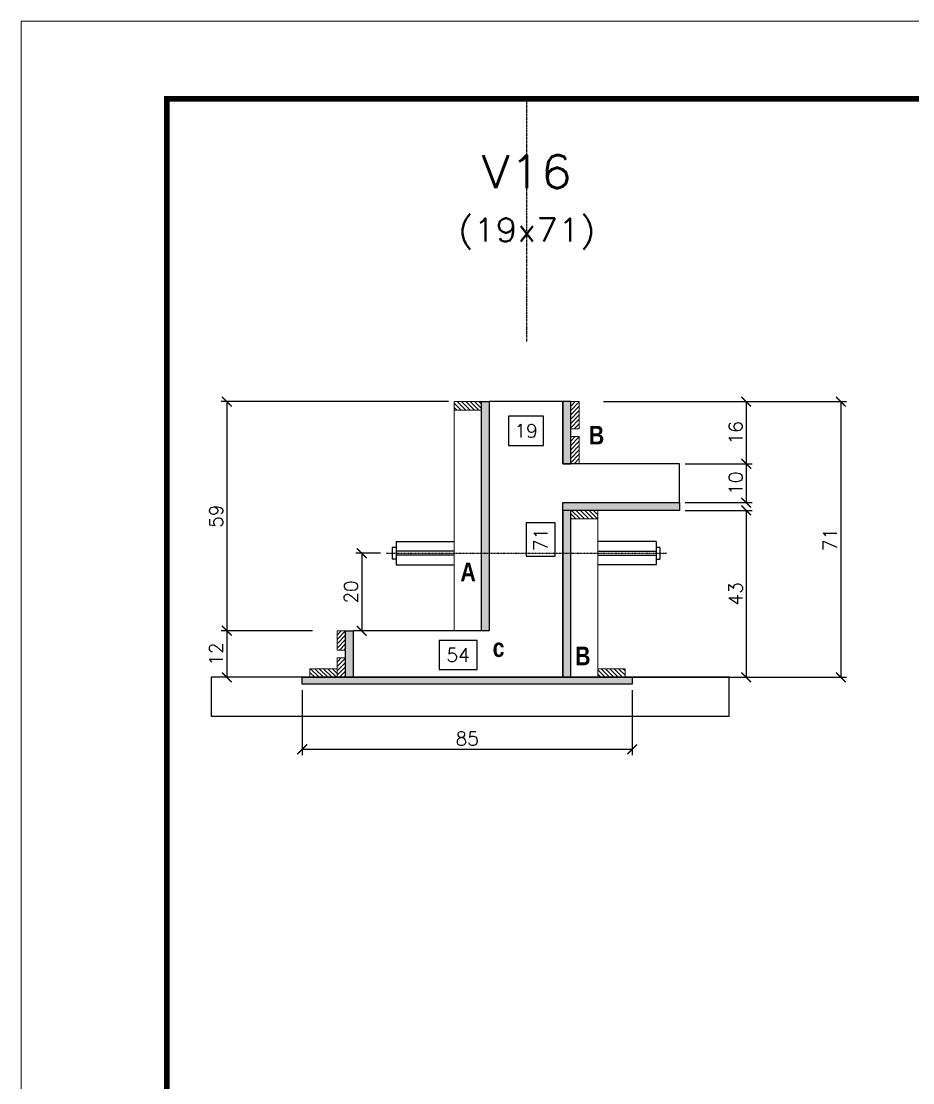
# Model space of a CAD drawing. Extents: x -10448 to -1189, y -11772 to 17235.
# Drawn here: x -7265 to -6805, y 10555 to 11101 of the extents above; entities that cross this region are included whole.
import ezdxf
from ezdxf.enums import TextEntityAlignment as Align

# ---------------------------------------------------------------- set-up
doc = ezdxf.new("R2010")
doc.units = 0
doc.linetypes.add('DASHED', pattern=[0.75, 0.5, -0.25])
doc.linetypes.add('HIDDEN', pattern=[0.375, 0.25, -0.125])
for name, color, linetype in [('barrote', 251, 'Continuous'), ('COTA', 241, 'Continuous'), ('Cota Seção (2x)', 4, 'Continuous'), ('detalhes', 4, 'Continuous'), ('Painéis', 200, 'Continuous'), ('TENSOR', 3, 'Continuous'), ('Texto de Titulo', 7, 'Continuous'), ('Texto Qtd Sarr', 242, 'Continuous')]:
    doc.layers.add(name, color=color, linetype=linetype)
for name, color, linetype, lineweight in [('CONCRETO', 251, 'Continuous', 25), ('Folhas', 255, 'Continuous', 9), ('Hachura', 251, 'Continuous', 9), ('Madeira', 126, 'Continuous', 18), ('SARRAFO DE PRESSAO', 251, 'DASHED', 9), ('Texto Seção', 7, 'Continuous', 15)]:
    doc.layers.add(name, color=color, linetype=linetype, lineweight=lineweight)
doc.styles.add('Romans', font='romans.shx')
doc.styles.add('TECNICA', font='techb___.ttf', dxfattribs={"height": 10})
doc.dimstyles.new('Cota Seção (2x)', dxfattribs={"dimtxt": 7, "dimasz": 5, "dimexe": 3, "dimexo": 3, "dimgap": 2, "dimtad": 3, "dimdec": 1, "dimlfac": 0.5, "dimzin": 12, "dimdsep": 46, "dimtxsty": 'Romans', "dimblk": 'ARCHTICK', "dimcen": 0, "dimclrd": 4, "dimclre": 4, "dimclrt": 1, "dimadec": 1, "dimazin": 3, "dimtfac": 1, "dimtdec": 1, "dimtmove": 0, "dimatfit": 3, "dimldrblk": 'OBLIQUE', "dimfxl": 1, "dimtolj": 1, "dimtzin": 12, "dimarcsym": 0})
doc.dimstyles.new('Cota Seção interna', dxfattribs={"dimtxt": 7, "dimasz": 6, "dimexe": 0.18, "dimexo": 2, "dimgap": -4, "dimtad": 3, "dimdec": 1, "dimlfac": 0.5, "dimzin": 12, "dimdsep": 46, "dimtxsty": 'Romans', "dimblk": 'ARCHTICK', "dimcen": 0.09, "dimse1": 1, "dimse2": 1, "dimsd1": 1, "dimsd2": 1, "dimclrd": 180, "dimclre": 5, "dimclrt": 1, "dimadec": 0, "dimazin": 3, "dimtfac": 1, "dimtdec": 1, "dimtofl": 0, "dimtmove": 0, "dimatfit": 3, "dimldrblk": 'ARCHTICK', "dimfxl": 1, "dimtolj": 1, "dimtzin": 0, "dimarcsym": 0})

# ---------------------------------------------------------------- blocks, each defined once
blk = doc.blocks.new('9999999999')
at = {"layer": 'Folhas'}
blk.add_lwpolyline([(98138.98, 34190.21), (99623.98, 34190.21), (99623.98, 35240.21), (98138.98, 35240.21)], close=True, dxfattribs=at)
at = {"layer": 'Folhas', "color": 30, "const_width": 3}
blk.add_lwpolyline([(98213.98, 34230.21), (99583.98, 34230.21), (99583.98, 35200.21), (98213.98, 35200.21)], close=True, dxfattribs=at)
blk = doc.blocks.new('titulo1')
at = {"layer": 'Defpoints', "color": 252, "linetype": 'HIDDEN', "ltscale": 2}
blk.add_line((0, 0), (0, 125), dxfattribs=at)
at = {"layer": 'Defpoints', "style": 'Romans', "oblique": 15}
blk.add_attdef('FOLHA', text='', height=10, dxfattribs=at).set_placement((0, 15.58), align=Align.MIDDLE_CENTER)
at = {"layer": 'Texto Qtd Sarr', "color": 3, "style": 'Romans', "oblique": 15}
for tag, height, p in [('TITULO', 17, (0, 71.45)), ('SEÇÃO', 12, (0, 41.55))]:
    blk.add_attdef(tag, text='', height=height, dxfattribs=at).set_placement(p, align=Align.MIDDLE_CENTER)
blk = doc.blocks.new('_ArchTick')
at = {"color": 0, "linetype": 'ByBlock', "const_width": 0.15}
blk.add_lwpolyline([(-0.5, -0.5), (0.5, 0.5)], dxfattribs=at)
blk = doc.blocks.new('*D564')
at = {"layer": 'COTA', "color": 4, "lineweight": -2, "transparency": 16777216}
for p, q in [((-7044.66, 10905.41), (-7161.84, 10905.41)), ((-7158.84, 10905.41), (-7158.84, 10787.41)), ((-7114.66, 10787.41), (-7161.84, 10787.41))]:
    blk.add_line(p, q, dxfattribs=at)
at = {"layer": 'Defpoints', "color": 0, "transparency": 16777216}
for p in [(-7041.66, 10905.41), (-7158.84, 10787.41), (-7111.66, 10787.41)]:
    blk.add_point(p, dxfattribs=at)
at = {"layer": 'COTA', "color": 4, "lineweight": -2, "transparency": 16777216, "xscale": 5, "yscale": 5, "zscale": 5}
for p, rotation in [((-7158.84, 10905.41), 90), ((-7158.84, 10787.41), 270)]:
    blk.add_blockref('_ArchTick', p, dxfattribs=dict(at, rotation=rotation))
at = {"layer": 'COTA', "color": 1, "transparency": 16777216, "insert": (-7164.34, 10846.41), "char_height": 7, "attachment_point": 5, "rotation": 90, "style": 'Romans'}
blk.add_mtext('\\A1;59', dxfattribs=at)
blk = doc.blocks.new('_Oblique')
at = {"color": 0, "linetype": 'ByBlock', "lineweight": -2}
blk.add_line((-0.5, -0.5), (0.5, 0.5), dxfattribs=at)
blk = doc.blocks.new('*D565')
at = {"layer": 'COTA', "color": 4, "lineweight": -2, "transparency": 16777216}
for p, q in [((-6964.66, 10905.41), (-6888.2, 10905.41)), ((-6891.2, 10905.41), (-6891.2, 10873.41)), ((-6922.66, 10873.41), (-6888.2, 10873.41))]:
    blk.add_line(p, q, dxfattribs=at)
at = {"layer": 'Defpoints', "color": 0, "transparency": 16777216}
for p in [(-6967.66, 10905.41), (-6925.66, 10873.41), (-6891.2, 10873.41)]:
    blk.add_point(p, dxfattribs=at)
at = {"layer": 'COTA', "color": 4, "lineweight": -2, "transparency": 16777216, "xscale": 5, "yscale": 5, "zscale": 5}
for p, rotation in [((-6891.2, 10905.41), 90), ((-6891.2, 10873.41), 270)]:
    blk.add_blockref('_ArchTick', p, dxfattribs=dict(at, rotation=rotation))
at = {"layer": 'COTA', "color": 1, "transparency": 16777216, "insert": (-6896.7, 10889.41), "char_height": 7, "attachment_point": 5, "rotation": 90, "style": 'Romans'}
blk.add_mtext('\\A1;16', dxfattribs=at)
blk = doc.blocks.new('*D566')
at = {"layer": 'Cota Seção (2x)', "color": 180, "lineweight": -2, "transparency": 16777216}
for p, q in [((-7029.82, 10782.41), (-7049.49, 10782.41)), ((-7049.49, 10782.41), (-7049.49, 10767.41)), ((-7029.82, 10767.41), (-7029.82, 10782.41)), ((-7049.49, 10767.41), (-7029.82, 10767.41))]:
    blk.add_line(p, q, dxfattribs=at)
at = {"layer": 'Defpoints', "color": 0, "transparency": 16777216}
for p in [(-7093.66, 10771.41), (-6985.66, 10771.41), (-6985.66, 10763.41)]:
    blk.add_point(p, dxfattribs=at)
at = {"layer": 'Cota Seção (2x)', "color": 1, "transparency": 16777216, "insert": (-7039.66, 10774.91), "char_height": 7, "attachment_point": 5, "style": 'Romans'}
blk.add_mtext('\\A1;54', dxfattribs=at)
blk = doc.blocks.new('*D575')
at = {"layer": 'COTA', "color": 4, "lineweight": -2, "transparency": 16777216}
for p, q in [((-7079.66, 10827.31), (-7092.34, 10827.31)), ((-7089.34, 10827.31), (-7089.34, 10787.41)), ((-7079.66, 10787.41), (-7092.34, 10787.41))]:
    blk.add_line(p, q, dxfattribs=at)
at = {"layer": 'Defpoints', "color": 0, "transparency": 16777216}
for p in [(-7076.66, 10827.31), (-7089.34, 10787.41), (-7076.66, 10787.41)]:
    blk.add_point(p, dxfattribs=at)
at = {"layer": 'COTA', "color": 4, "lineweight": -2, "transparency": 16777216, "xscale": 5, "yscale": 5, "zscale": 5}
for p, rotation in [((-7089.34, 10827.31), 90), ((-7089.34, 10787.41), 270)]:
    blk.add_blockref('_ArchTick', p, dxfattribs=dict(at, rotation=rotation))
at = {"layer": 'COTA', "color": 1, "transparency": 16777216, "insert": (-7094.84, 10807.36), "char_height": 7, "attachment_point": 5, "rotation": 90, "style": 'Romans'}
blk.add_mtext('\\A1;20', dxfattribs=at)
blk = doc.blocks.new('*D576')
at = {"layer": 'COTA', "color": 4, "lineweight": -2, "transparency": 16777216}
for p, q in [((-6922.66, 10873.41), (-6888.2, 10873.41)), ((-6891.2, 10873.41), (-6891.2, 10853.41)), ((-6922.66, 10853.41), (-6888.2, 10853.41))]:
    blk.add_line(p, q, dxfattribs=at)
at = {"layer": 'Defpoints', "color": 0, "transparency": 16777216}
for p in [(-6925.66, 10873.41), (-6925.66, 10853.41), (-6891.2, 10853.41)]:
    blk.add_point(p, dxfattribs=at)
at = {"layer": 'COTA', "color": 4, "lineweight": -2, "transparency": 16777216, "xscale": 5, "yscale": 5, "zscale": 5}
for p, rotation in [((-6891.2, 10873.41), 90), ((-6891.2, 10853.41), 270)]:
    blk.add_blockref('_ArchTick', p, dxfattribs=dict(at, rotation=rotation))
at = {"layer": 'COTA', "color": 1, "transparency": 16777216, "insert": (-6896.7, 10863.41), "char_height": 7, "attachment_point": 5, "rotation": 90, "style": 'Romans'}
blk.add_mtext('\\A1;10', dxfattribs=at)
blk = doc.blocks.new('*D577')
at = {"layer": 'COTA', "color": 4, "lineweight": -2, "transparency": 16777216}
for p, q in [((-6922.66, 10849.41), (-6888.2, 10849.41)), ((-6891.2, 10849.41), (-6891.2, 10763.41)), ((-6964.66, 10763.41), (-6888.2, 10763.41))]:
    blk.add_line(p, q, dxfattribs=at)
at = {"layer": 'Defpoints', "color": 0, "transparency": 16777216}
for p in [(-6925.66, 10849.41), (-6967.66, 10763.41), (-6891.2, 10763.41)]:
    blk.add_point(p, dxfattribs=at)
at = {"layer": 'COTA', "color": 4, "lineweight": -2, "transparency": 16777216, "xscale": 5, "yscale": 5, "zscale": 5}
for p, rotation in [((-6891.2, 10849.41), 90), ((-6891.2, 10763.41), 270)]:
    blk.add_blockref('_ArchTick', p, dxfattribs=dict(at, rotation=rotation))
at = {"layer": 'COTA', "color": 1, "transparency": 16777216, "insert": (-6896.7, 10806.41), "char_height": 7, "attachment_point": 5, "rotation": 90, "style": 'Romans'}
blk.add_mtext('\\A1;43', dxfattribs=at)
blk = doc.blocks.new('*D567')
at = {"layer": 'COTA', "color": 4, "lineweight": -2, "transparency": 16777216}
for p, q in [((-7114.66, 10787.41), (-7161.84, 10787.41)), ((-7158.84, 10787.41), (-7158.84, 10763.41)), ((-7105.06, 10763.41), (-7161.84, 10763.41))]:
    blk.add_line(p, q, dxfattribs=at)
at = {"layer": 'Defpoints', "color": 0, "transparency": 16777216}
for p in [(-7111.66, 10787.41), (-7158.84, 10763.41), (-7102.06, 10763.41)]:
    blk.add_point(p, dxfattribs=at)
at = {"layer": 'COTA', "color": 4, "lineweight": -2, "transparency": 16777216, "xscale": 5, "yscale": 5, "zscale": 5}
for p, rotation in [((-7158.84, 10787.41), 90), ((-7158.84, 10763.41), 270)]:
    blk.add_blockref('_ArchTick', p, dxfattribs=dict(at, rotation=rotation))
at = {"layer": 'COTA', "color": 1, "transparency": 16777216, "insert": (-7164.34, 10775.41), "char_height": 7, "attachment_point": 5, "rotation": 90, "style": 'Romans'}
blk.add_mtext('\\A1;12', dxfattribs=at)
blk = doc.blocks.new('*D578')
at = {"layer": 'COTA', "color": 4, "lineweight": -2, "transparency": 16777216}
for p, q in [((-6964.66, 10905.41), (-6839.47, 10905.41)), ((-6842.47, 10905.41), (-6842.47, 10763.41)), ((-6964.66, 10763.41), (-6839.47, 10763.41))]:
    blk.add_line(p, q, dxfattribs=at)
at = {"layer": 'Defpoints', "color": 0, "transparency": 16777216}
for p in [(-6967.66, 10905.41), (-6967.66, 10763.41), (-6842.47, 10763.41)]:
    blk.add_point(p, dxfattribs=at)
at = {"layer": 'COTA', "color": 4, "lineweight": -2, "transparency": 16777216, "xscale": 5, "yscale": 5, "zscale": 5}
for p, rotation in [((-6842.47, 10905.41), 90), ((-6842.47, 10763.41), 270)]:
    blk.add_blockref('_ArchTick', p, dxfattribs=dict(at, rotation=rotation))
at = {"layer": 'COTA', "color": 1, "transparency": 16777216, "insert": (-6847.97, 10834.41), "char_height": 7, "attachment_point": 5, "rotation": 90, "style": 'Romans'}
blk.add_mtext('\\A1;71', dxfattribs=at)
blk = doc.blocks.new('*D579')
at = {"layer": 'Cota Seção (2x)', "color": 180, "lineweight": -2, "transparency": 16777216}
for p, q in [((-6989.66, 10843.07), (-7004.66, 10843.07)), ((-7004.66, 10843.07), (-7004.66, 10825.74)), ((-6989.66, 10825.74), (-6989.66, 10843.07)), ((-7004.66, 10825.74), (-6989.66, 10825.74))]:
    blk.add_line(p, q, dxfattribs=at)
at = {"layer": 'Defpoints', "color": 0, "transparency": 16777216}
for p in [(-6985.66, 10905.41), (-6985.66, 10763.41), (-6985.66, 10763.41)]:
    blk.add_point(p, dxfattribs=at)
at = {"layer": 'Cota Seção (2x)', "color": 1, "transparency": 16777216, "insert": (-6997.16, 10834.41), "char_height": 7, "attachment_point": 5, "rotation": 90, "style": 'Romans'}
blk.add_mtext('\\A1;71', dxfattribs=at)
blk = doc.blocks.new('*D580')
at = {"layer": 'COTA', "color": 4, "lineweight": -2, "transparency": 16777216}
for p, q in [((-7119.96, 10756.81), (-7119.96, 10723.36)), ((-6949.96, 10756.81), (-6949.96, 10723.36)), ((-7119.96, 10726.36), (-6949.96, 10726.36))]:
    blk.add_line(p, q, dxfattribs=at)
at = {"layer": 'Defpoints', "color": 0, "transparency": 16777216}
for p in [(-7119.96, 10759.81), (-6949.96, 10759.81), (-6949.96, 10726.36)]:
    blk.add_point(p, dxfattribs=at)
at = {"layer": 'COTA', "color": 4, "lineweight": -2, "transparency": 16777216, "xscale": 5, "yscale": 5, "zscale": 5, "rotation": 180}
blk.add_blockref('_ArchTick', (-7119.96, 10726.36), dxfattribs=at)
at = {"layer": 'COTA', "color": 4, "lineweight": -2, "transparency": 16777216, "xscale": 5, "yscale": 5, "zscale": 5}
blk.add_blockref('_ArchTick', (-6949.96, 10726.36), dxfattribs=at)
at = {"layer": 'COTA', "color": 1, "transparency": 16777216, "insert": (-7034.96, 10731.86), "char_height": 7, "attachment_point": 5, "style": 'Romans'}
blk.add_mtext('\\A1;85', dxfattribs=at)
blk = doc.blocks.new('*D581')
at = {"layer": 'Cota Seção (2x)', "color": 180, "lineweight": -2, "transparency": 16777216}
for p, q in [((-6995.66, 10897.86), (-7013.66, 10897.86)), ((-7013.66, 10897.86), (-7013.66, 10882.86)), ((-6995.66, 10882.86), (-6995.66, 10897.86)), ((-7013.66, 10882.86), (-6995.66, 10882.86))]:
    blk.add_line(p, q, dxfattribs=at)
at = {"layer": 'Defpoints', "color": 0, "transparency": 16777216}
for p in [(-7023.66, 10905.41), (-6985.66, 10905.41), (-6985.66, 10878.86)]:
    blk.add_point(p, dxfattribs=at)
at = {"layer": 'Cota Seção (2x)', "color": 1, "transparency": 16777216, "insert": (-7004.66, 10890.36), "char_height": 7, "attachment_point": 5, "style": 'Romans'}
blk.add_mtext('\\A1;19', dxfattribs=at)

msp = doc.modelspace()

# ---------------------------------------------------------------- hatches: boundary and pattern name
at = {"layer": 'Hachura'}
h = msp.add_hatch(dxfattribs=at)
h.set_pattern_fill('ANSI31', color=256, scale=0.5, angle=90, style=0)
h.set_pattern_definition([(135, (-29844.2765, 19208.6501), (-1.12253202, -1.12253202), [])])
h.paths.add_polyline_path([(-7041.66, 10905.41), (-7041.66, 10901.01), (-7027.66, 10901.01), (-7027.66, 10905.41)])
h = msp.add_hatch(color=256, dxfattribs=at)
h.dxf.hatch_style = 1
h.paths.add_polyline_path([(-7027.66, 10905.41), (-7023.66, 10905.41), (-7023.66, 10787.41), (-7027.66, 10787.41)])
h = msp.add_hatch(color=256, dxfattribs=at)
h.dxf.hatch_style = 1
h.paths.add_polyline_path([(-6981.66, 10905.41), (-6985.66, 10905.41), (-6985.66, 10873.41), (-6981.66, 10873.41)])
h = msp.add_hatch(dxfattribs=at)
h.set_pattern_fill('ANSI31', color=256, scale=0.5, angle=360, style=0)
h.set_pattern_definition([(45, (1503.5874, 33988.0266), (-1.12253202, 1.12253202), [])])
h.paths.add_polyline_path([(-6981.66, 10905.41), (-6977.26, 10905.41), (-6977.26, 10891.41), (-6981.66, 10891.41)])
h = msp.add_hatch(dxfattribs=at)
h.set_pattern_fill('ANSI31', color=256, scale=0.5, angle=360, style=0)
h.set_pattern_definition([(45, (1503.5874, 33970.0266), (-1.12253202, 1.12253202), [])])
h.paths.add_polyline_path([(-6981.66, 10887.41), (-6977.26, 10887.41), (-6977.26, 10873.41), (-6981.66, 10873.41)])
h = msp.add_hatch(color=256, dxfattribs=at)
h.dxf.hatch_style = 1
h.paths.add_polyline_path([(-6985.66, 10849.41), (-6985.66, 10853.41), (-6925.66, 10853.41), (-6925.66, 10849.41)])
h = msp.add_hatch(color=256, dxfattribs=at)
h.dxf.hatch_style = 1
h.paths.add_polyline_path([(-6981.66, 10849.41), (-6985.66, 10849.41), (-6985.66, 10763.41), (-6981.66, 10763.41)])
h = msp.add_hatch(dxfattribs=at)
h.set_pattern_fill('ANSI31', color=256, scale=0.5, angle=270, style=0)
h.set_pattern_definition([(315, (16114.9638, 2364.1626), (1.12253202, 1.12253202), [])])
h.paths.add_polyline_path([(-6967.66, 10849.41), (-6967.66, 10845.01), (-6981.66, 10845.01), (-6981.66, 10849.41)])
h = msp.add_hatch(dxfattribs=at)
h.set_pattern_fill('ANSI31', color=256, scale=0.5, style=0)
h.set_pattern_definition([(45, (1205.5874, 33450.0266), (-1.12253202, 1.12253202), [])])
h.paths.add_polyline_path([(-7097.66, 10787.41), (-7102.06, 10787.41), (-7102.06, 10777.41), (-7097.66, 10777.41)])
h = msp.add_hatch(color=256, dxfattribs=at)
h.dxf.hatch_style = 1
h.paths.add_polyline_path([(-7097.66, 10787.41), (-7093.66, 10787.41), (-7093.66, 10763.41), (-7097.66, 10763.41)])
h = msp.add_hatch(dxfattribs=at)
h.set_pattern_fill('ANSI31', color=256, scale=0.5, style=0)
h.set_pattern_definition([(45, (1205.5874, 33436.0266), (-1.12253202, 1.12253202), [])])
h.paths.add_polyline_path([(-7097.66, 10773.41), (-7102.06, 10773.41), (-7102.06, 10763.41), (-7097.66, 10763.41)])
h = msp.add_hatch(dxfattribs=at)
h.set_pattern_fill('ANSI31', color=256, scale=0.5, angle=270, style=0)
h.set_pattern_definition([(315, (16144.5638, 2533.7626), (1.12253202, 1.12253202), [])])
h.paths.add_polyline_path([(-7102.06, 10763.41), (-7102.06, 10767.81), (-7116.06, 10767.81), (-7116.06, 10763.41)])
h = msp.add_hatch(dxfattribs=at)
h.set_pattern_fill('ANSI31', color=256, scale=0.5, angle=270, style=0)
h.set_pattern_definition([(315, (15970.9638, 2533.7626), (1.12253202, 1.12253202), [])])
h.paths.add_polyline_path([(-6953.66, 10763.41), (-6953.66, 10767.81), (-6967.66, 10767.81), (-6967.66, 10763.41)])
h = msp.add_hatch(color=256, dxfattribs=at)
h.dxf.hatch_style = 1
h.paths.add_polyline_path([(-7119.96, 10759.81), (-7119.96, 10763.41), (-6949.96, 10763.41), (-6949.96, 10759.81)])

# ---------------------------------------------------------------- linework, layer by layer
at = {"ltscale": 3}
for p, q in [((-7071.66, 10833.31), (-7071.66, 10821.31)), ((-7071.66, 10833.31), (-7041.66, 10833.31)), ((-6937.66, 10833.31), (-6967.66, 10833.31)), ((-6937.66, 10833.31), (-6937.66, 10821.31)), ((-7073.66, 10830.31), (-7073.66, 10824.31)), ((-7071.66, 10830.31), (-7073.66, 10830.31)), ((-7041.66, 10828.31), (-7071.66, 10828.31)), ((-7041.66, 10826.31), (-7071.66, 10826.31)), ((-6967.66, 10828.31), (-6937.66, 10828.31)), ((-6967.66, 10826.31), (-6937.66, 10826.31)), ((-6935.66, 10830.31), (-6937.66, 10830.31)), ((-6935.66, 10830.31), (-6935.66, 10824.31)), ((-7071.66, 10824.31), (-7073.66, 10824.31)), ((-7071.66, 10821.31), (-7041.66, 10821.31)), ((-6937.66, 10821.31), (-6967.66, 10821.31)), ((-6937.66, 10824.31), (-6935.66, 10824.31))]:
    msp.add_line(p, q, dxfattribs=at)
at = {"layer": 'barrote'}
msp.add_lwpolyline([(-7166.84, 10743.41), (-6899.93, 10743.41), (-6899.93, 10763.41), (-7166.84, 10763.41)], close=True, dxfattribs=at)
at = {"layer": 'CONCRETO'}
for points in [[(-7023.66, 10905.41), (-7023.66, 10787.41), (-7093.66, 10787.41), (-7093.66, 10763.41), (-7093.66, 10763.41), (-7093.66, 10763.41), (-6985.66, 10763.41), (-6985.66, 10853.41), (-6925.66, 10853.41), (-6925.66, 10873.41), (-6985.66, 10873.41)], [(-6985.66, 10873.41), (-6985.66, 10885.41), (-6985.66, 10905.41), (-7023.66, 10905.41)]]:
    msp.add_lwpolyline(points, dxfattribs=at)
at = {"layer": 'Madeira'}
for points in [[(-7041.66, 10905.41), (-7041.66, 10901.01), (-7027.66, 10901.01), (-7027.66, 10905.41)], [(-7041.66, 10787.41), (-7027.66, 10787.41), (-7027.66, 10905.41), (-7041.66, 10905.41)], [(-6981.66, 10905.41), (-6977.26, 10905.41), (-6977.26, 10891.41), (-6981.66, 10891.41)], [(-6981.66, 10887.41), (-6977.26, 10887.41), (-6977.26, 10873.41), (-6981.66, 10873.41)], [(-6967.66, 10849.41), (-6967.66, 10845.01), (-6981.66, 10845.01), (-6981.66, 10849.41)], [(-6967.66, 10849.41), (-6981.66, 10849.41), (-6981.66, 10763.41), (-6967.66, 10763.41)], [(-7097.66, 10787.41), (-7102.06, 10787.41), (-7102.06, 10777.41), (-7097.66, 10777.41)], [(-7097.66, 10773.41), (-7102.06, 10773.41), (-7102.06, 10763.41), (-7097.66, 10763.41)], [(-7102.06, 10763.41), (-7102.06, 10767.81), (-7116.06, 10767.81), (-7116.06, 10763.41)], [(-6953.66, 10763.41), (-6953.66, 10767.81), (-6967.66, 10767.81), (-6967.66, 10763.41)]]:
    msp.add_lwpolyline(points, close=True, dxfattribs=at)
at = {"layer": 'Painéis'}
for points in [[(-7027.66, 10905.41), (-7023.66, 10905.41), (-7023.66, 10787.41), (-7027.66, 10787.41)], [(-6981.66, 10905.41), (-6985.66, 10905.41), (-6985.66, 10873.41), (-6981.66, 10873.41)], [(-6985.66, 10849.41), (-6985.66, 10853.41), (-6925.66, 10853.41), (-6925.66, 10849.41)], [(-6981.66, 10849.41), (-6985.66, 10849.41), (-6985.66, 10763.41), (-6981.66, 10763.41)], [(-7097.66, 10787.41), (-7093.66, 10787.41), (-7093.66, 10763.41), (-7097.66, 10763.41)], [(-7119.96, 10759.81), (-7119.96, 10763.41), (-6949.96, 10763.41), (-6949.96, 10759.81)]]:
    msp.add_lwpolyline(points, close=True, dxfattribs=at)
at = {"layer": 'TENSOR', "linetype": 'HIDDEN', "ltscale": 0.5}
msp.add_line((-7076.66, 10827.31), (-6932.35, 10827.31), dxfattribs=at)

# ---------------------------------------------------------------- block references
at = {"layer": 'SARRAFO DE PRESSAO', "color": 6, "linetype": 'ByBlock'}
msp.add_blockref('9999999999', (-105403.76, -24138.85), dxfattribs=at)
at = {"layer": 'Texto Seção'}
ref = msp.add_blockref('titulo1', (-7004.25, 10936.35), dxfattribs=at)
ref.add_attrib('TITULO', 'V16', dxfattribs={"layer": 'Texto de Titulo', "color": 7, "height": 17, "style": 'Romans', "width": 1.1}).set_placement((-7004.25, 11023.85), align=Align.MIDDLE_CENTER)
ref.add_attrib('SEÇÃO', '(19x71)', dxfattribs={"layer": 'Texto de Titulo', "color": 7, "height": 12, "style": 'Romans', "width": 1.1}).set_placement((-7004.25, 10993.85), align=Align.MIDDLE_CENTER)

# ---------------------------------------------------------------- texts
at = {"layer": 'detalhes', "style": 'TECNICA'}
for s, p in [('B', (-6972.3, 10883.35)), ('A', (-7038.48, 10812.93)), ('c', (-7021.88, 10773.9)), ('B', (-6979.38, 10769.63))]:
    msp.add_text(s, height=9.6, rotation=360, dxfattribs=at).set_placement(p)

# ---------------------------------------------------------------- dimensions: what is measured, and where the dimension line sits
at = {"layer": 'COTA'}
for base, p1, p2, picture, middle in [((-7158.84, 10787.41), (-7041.66, 10905.41), (-7111.66, 10787.41), '*D564', (-7164.34, 10846.41)), ((-6891.2, 10873.41), (-6967.66, 10905.41), (-6925.66, 10873.41), '*D565', (-6896.7, 10889.41)), ((-6842.47, 10763.41), (-6967.66, 10905.41), (-6967.66, 10763.41), '*D578', (-6847.97, 10834.41)), ((-6891.2, 10853.41), (-6925.66, 10873.41), (-6925.66, 10853.41), '*D576', (-6896.7, 10863.41)), ((-6891.2, 10763.41), (-6925.66, 10849.41), (-6967.66, 10763.41), '*D577', (-6896.7, 10806.41)), ((-7089.3447, 10787.4064), (-7076.6563, 10827.3065), (-7076.6563, 10787.4064), '*D575', (-7094.8447, 10807.3564)), ((-7158.84, 10763.41), (-7111.66, 10787.41), (-7102.06, 10763.41), '*D567', (-7164.34, 10775.41))]:
    dim = msp.add_linear_dim(base=base, p1=p1, p2=p2, angle=90, dimstyle='Cota Seção (2x)', dxfattribs=at)
    dim.commit()
    dim.dimension.update_dxf_attribs({"geometry": picture, "text_midpoint": middle})
dim = msp.add_linear_dim(base=(-6949.96, 10726.36), p1=(-7119.96, 10759.81), p2=(-6949.96, 10759.81), dimstyle='Cota Seção (2x)', dxfattribs=at)
dim.commit()
dim.dimension.update_dxf_attribs({"geometry": '*D580', "text_midpoint": (-7034.96, 10731.86)})
at = {"layer": 'Cota Seção (2x)'}
dim = msp.add_linear_dim(base=(-6985.66, 10878.86), p1=(-7023.66, 10905.41), p2=(-6985.66, 10905.41), dimstyle='Cota Seção interna', dxfattribs=at)
dim.commit()
dim.dimension.update_dxf_attribs({"geometry": '*D581', "text_midpoint": (-7004.66, 10878.86), "dimtype": 160})
dim = msp.add_linear_dim(base=(-6985.66, 10763.41), p1=(-6985.66, 10905.41), p2=(-6985.66, 10763.41), angle=90, dimstyle='Cota Seção interna', dxfattribs=at)
dim.commit()
dim.dimension.update_dxf_attribs({"geometry": '*D579', "text_midpoint": (-6997.16, 10834.41)})
dim = msp.add_linear_dim(base=(-6985.66, 10763.41), p1=(-7093.66, 10771.41), p2=(-6985.66, 10771.41), angle=180, dimstyle='Cota Seção interna', dxfattribs=at)
dim.commit()
dim.dimension.update_dxf_attribs({"geometry": '*D566', "text_midpoint": (-7039.66, 10763.41), "dimtype": 160})

doc.saveas('drawing.dxf')
